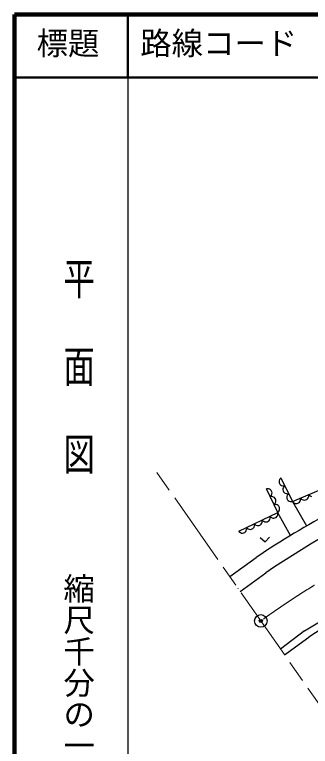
# Model space of a CAD drawing. Units: millimetres, scale not verified. Extents: x 40000 to 680000, y 20000 to 380000.
# Drawn here: x 40000 to 87093, y 263343 to 380000 of the extents above; entities that cross this region are included whole.
import ezdxf
from ezdxf.enums import TextEntityAlignment as Align

# ---------------------------------------------------------------- set-up
doc = ezdxf.new("R2010")
doc.units = ezdxf.units.MM
doc.header["$LTSCALE"] = 1000
doc.header["$PDMODE"] = 32
doc.header["$PDSIZE"] = 500
doc.linetypes.add('CHAIN', pattern=[18.5, 12, -1.5, 3.5, -1.5])
for name, color, linetype, lineweight in [('M-BGD', 7, 'Continuous', 25), ('M-BMK', 2, 'CHAIN', 13), ('M-BMK-SRVR', 3, 'Continuous', 25), ('M-TTL', 2, 'Continuous', 140), ('M-TTL-BAND', 7, 'Continuous', 25), ('M-TTL-LINE', 7, 'Continuous', 50), ('M-TTL-TXT', 7, 'Continuous', 13)]:
    doc.layers.add(name, color=color, linetype=linetype, lineweight=lineweight)
doc.layers.add('M-OTRS', color=6, linetype='Continuous')
doc.styles.add('@ＭＳ ゴシック', font='')
doc.styles.add('ＭＳ ゴシック', font='')
doc.styles.get('@ＭＳ ゴシック').set_extended_font_data('@MS Gothic')
doc.styles.get('ＭＳ ゴシック').set_extended_font_data('MS Gothic')

msp = doc.modelspace()

# ---------------------------------------------------------------- linework, layer by layer
at = {"layer": 'M-BGD'}
for p, q in [((84227, 302391), (96010, 307333)), ((82127, 305692), (82119, 305519)), ((82206, 305880), (82127, 305692)), ((82291, 306014), (82206, 305880)), ((82411, 306131), (82291, 306014)), ((82411, 306131), (84227, 302391)), ((82119, 305519), (82144, 305350)), ((82144, 305350), (82238, 305157)), ((82238, 305157), (82355, 305033)), ((82355, 305033), (82497, 304932)), ((82497, 304932), (82693, 304877)), ((82693, 304877), (82849, 304864)), ((82811, 304634), (82733, 304446)), ((82896, 304768), (82811, 304634)), ((82849, 304864), (83017, 304884)), ((83017, 304884), (82896, 304768)), ((80258, 304426), (80089, 304407)), ((81905, 300630), (80089, 304407)), ((80416, 304413), (80258, 304426)), ((80613, 304357), (80416, 304413)), ((80755, 304255), (80613, 304357)), ((80874, 304129), (80755, 304255)), ((80816, 303265), (80903, 303399)), ((80967, 303934), (80874, 304129)), ((80903, 303399), (80982, 303589)), ((80991, 303764), (80967, 303934)), ((80982, 303589), (80991, 303764)), ((82733, 304446), (82725, 304272)), ((82725, 304272), (82749, 304103)), ((82749, 304103), (82843, 303910)), ((82843, 303910), (82961, 303786)), ((82961, 303786), (83102, 303686)), ((83102, 303686), (83298, 303631)), ((83298, 303631), (83455, 303618)), ((83416, 303388), (83338, 303200)), ((83501, 303521), (83416, 303388)), ((83455, 303618), (83622, 303638)), ((83622, 303638), (83501, 303521)), ((86835, 303158), (86857, 303317)), ((86857, 303317), (86846, 303490)), ((86846, 303490), (86958, 303360)), ((86958, 303360), (87090, 303265)), ((80694, 303148), (80816, 303265)), ((80863, 303167), (80694, 303148)), ((81021, 303154), (80863, 303167)), ((81218, 303098), (81021, 303154)), ((81360, 302996), (81218, 303098)), ((81479, 302870), (81360, 302996)), ((81573, 302675), (81479, 302870)), ((81508, 302140), (81587, 302330)), ((81596, 302504), (81573, 302675)), ((81587, 302330), (81596, 302504)), ((83338, 303200), (83330, 303026)), ((83330, 303026), (83354, 302857)), ((83354, 302857), (83448, 302664)), ((83448, 302664), (83566, 302540)), ((83566, 302540), (83707, 302439)), ((83707, 302439), (83904, 302384)), ((83904, 302384), (84060, 302372)), ((84060, 302372), (84227, 302391)), ((84227, 302391), (84340, 302261)), ((84268, 302395), (86464, 298519)), ((84340, 302261), (84472, 302167)), ((84472, 302167), (84660, 302076)), ((85011, 302074), (85214, 302159)), ((85214, 302159), (85347, 302272)), ((85347, 302272), (85458, 302411)), ((85458, 302411), (85526, 302609)), ((85526, 302609), (85547, 302768)), ((85547, 302768), (85537, 302941)), ((85537, 302941), (85649, 302811)), ((85649, 302811), (85781, 302716)), ((85781, 302716), (85969, 302625)), ((85969, 302625), (86146, 302607)), ((86146, 302607), (86320, 302623)), ((86320, 302623), (86523, 302708)), ((86523, 302708), (86657, 302821)), ((86657, 302821), (86768, 302960)), ((86768, 302960), (86835, 303158)), ((87090, 303265), (87278, 303174)), ((81299, 301889), (81422, 302006)), ((81468, 301908), (81299, 301889)), ((81422, 302006), (81508, 302140)), ((81626, 301895), (81468, 301908)), ((81823, 301839), (81626, 301895)), ((81966, 301736), (81823, 301839)), ((82084, 301611), (81966, 301736)), ((82178, 301416), (82084, 301611)), ((82113, 300881), (82193, 301071)), ((82202, 301245), (82178, 301416)), ((82193, 301071), (82202, 301245)), ((84660, 302076), (84837, 302058)), ((84837, 302058), (85011, 302074)), ((75699, 297628), (81905, 300630)), ((80683, 299863), (80663, 300030)), ((80663, 300030), (80779, 299909)), ((80670, 299707), (80683, 299863)), ((80779, 299909), (80912, 299824)), ((80912, 299824), (81099, 299746)), ((81440, 299762), (81632, 299855)), ((81632, 299855), (81756, 299972)), ((81756, 299972), (81856, 300113)), ((81856, 300113), (81911, 300308)), ((81886, 300607), (83895, 297022)), ((81905, 300630), (82027, 300747)), ((81924, 300463), (81905, 300630)), ((81911, 300308), (81924, 300463)), ((82027, 300747), (82113, 300881)), ((78200, 298662), (78181, 298829)), ((78181, 298829), (78297, 298709)), ((78187, 298507), (78200, 298662)), ((78297, 298709), (78430, 298624)), ((78957, 298561), (79150, 298654)), ((79150, 298654), (79273, 298771)), ((79273, 298771), (79374, 298912)), ((79374, 298912), (79429, 299107)), ((79442, 299263), (79422, 299429)), ((79422, 299429), (79538, 299309)), ((79429, 299107), (79442, 299263)), ((79538, 299309), (79671, 299224)), ((79671, 299224), (79858, 299146)), ((79858, 299146), (80030, 299138)), ((80030, 299138), (80199, 299162)), ((80199, 299162), (80391, 299255)), ((80391, 299255), (80514, 299372)), ((80514, 299372), (80615, 299512)), ((80615, 299512), (80670, 299707)), ((81099, 299746), (81272, 299738)), ((81272, 299738), (81440, 299762)), ((75699, 297628), (75814, 297508)), ((75814, 297508), (75947, 297423)), ((76667, 297454), (76791, 297571)), ((76791, 297571), (76891, 297711)), ((76891, 297711), (76946, 297906)), ((76959, 298062), (76940, 298229)), ((76940, 298229), (77055, 298108)), ((76946, 297906), (76959, 298062)), ((77055, 298108), (77188, 298023)), ((77188, 298023), (77375, 297945)), ((77375, 297945), (77548, 297937)), ((77548, 297937), (77716, 297961)), ((77716, 297961), (77909, 298054)), ((77909, 298054), (78032, 298171)), ((78032, 298171), (78133, 298312)), ((78133, 298312), (78187, 298507)), ((78430, 298624), (78617, 298546)), ((78617, 298546), (78789, 298537)), ((78789, 298537), (78957, 298561)), ((75947, 297423), (76134, 297345)), ((76134, 297345), (76307, 297337)), ((76307, 297337), (76475, 297361)), ((76475, 297361), (76667, 297454)), ((79113, 296656), (79875, 295959)), ((79875, 295959), (80613, 296680)), ((74246, 290420), (78445, 293454)), ((73928, 290874), (73942, 290885)), ((75922, 288024), (80002, 290985)), ((75604, 288479), (75613, 288486)), ((86180, 281744), (90366, 284336)), ((90883, 283397), (86855, 280750)), ((86180, 281744), (82344, 278860)), ((82967, 277956), (86855, 280750))]:
    msp.add_line(p, q, dxfattribs=at)
for centre, radius, start, end in [((153301, 182254), 134048, 111.64783, 123.94733), ((149278, 191324), 121373, 112.03528, 124.80353)]:
    msp.add_arc(centre, radius, start, end, dxfattribs=at)
at = {"layer": 'M-BMK'}
msp.add_line((104176, 247647), (62662, 306999), dxfattribs=at)
msp.add_arc((156254, 177411), 130983, 97.24808, 125.81381, dxfattribs=at)
at = {"layer": 'M-BMK-SRVR'}
for centre, radius in [((79209, 283341), 1000), ((79209, 283339), 49.8), ((79209, 283341), 30)]:
    msp.add_circle(centre, radius, dxfattribs=at)
at = {"layer": 'M-OTRS'}
msp.add_point((79209, 283341), dxfattribs=at)
at = {"layer": 'M-TTL'}
for p, q in [((40000, 380000), (40000, 20000)), ((680000, 380000), (40000, 380000))]:
    msp.add_line(p, q, dxfattribs=at)
at = {"layer": 'M-TTL-BAND'}
msp.add_line((58000, 370000), (58000, 20000), dxfattribs=at)
at = {"layer": 'M-TTL-LINE'}
for p, q in [((58000, 380000), (58000, 370000)), ((40000, 370000), (680000, 370000))]:
    msp.add_line(p, q, dxfattribs=at)

# ---------------------------------------------------------------- texts
at = {"layer": 'M-TTL-BAND', "style": '@ＭＳ ゴシック', "width": 1.4}
msp.add_text('平  面  図', height=3666, rotation=270, dxfattribs=at).set_placement((47277, 341475), align=Align.BOTTOM_LEFT)
at = {"layer": 'M-TTL-BAND', "style": '@ＭＳ ゴシック'}
msp.add_text('縮尺千分の一', height=3666, rotation=270, dxfattribs=at).set_placement((47277, 291030), align=Align.BOTTOM_LEFT)
at = {"layer": 'M-TTL-TXT', "style": 'ＭＳ ゴシック'}
for s, p in [('標題', (43500, 372500)), ('路線コード', (60000, 372500))]:
    msp.add_text(s, height=3666, dxfattribs=at).set_placement(p, align=Align.BOTTOM_LEFT)

doc.saveas('drawing.dxf')
